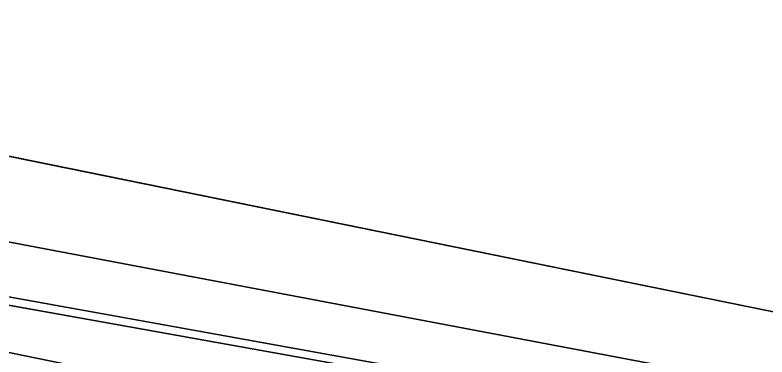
# Model space of a CAD drawing. Header units: metres. Extents: x 503497 to 504361, y 6966567 to 6966857.
# Drawn here: x 504155.618 to 504158.303, y 6966752.542 to 6966753.764 of the extents above; entities that cross this region are included whole.
import ezdxf

# ---------------------------------------------------------------- set-up
doc = ezdxf.new("R2010")
doc.units = ezdxf.units.M

msp = doc.modelspace()

# ---------------------------------------------------------------- linework, layer by layer
at = {"layer": 'SHADOW_APPROVED_20260111T072000'}
for points in [[(504161.9915, 6966748.8559), (504162.3543, 6966751.1815), (504082.3401, 6966767.4788), (504081.9773, 6966765.1532), (504161.9915, 6966748.8559)], [(504162.3543, 6966751.1815), (504177.0609, 6966748.8875), (504097.0467, 6966765.1848), (504082.3401, 6966767.4788), (504162.3543, 6966751.1815)], [(504177.0609, 6966748.8875), (504175.3149, 6966737.6944), (504095.3007, 6966753.9917), (504097.0467, 6966765.1848), (504177.0609, 6966748.8875)]]:
    msp.add_lwpolyline(points, close=True, dxfattribs=at)
at = {"layer": 'SHADOW_APPROVED_20260114T072400'}
for points in [[(504162.3543, 6966751.1815), (504177.0609, 6966748.8875), (504098.3211, 6966763.8012), (504083.6145, 6966766.0952), (504162.3543, 6966751.1815)], [(504177.0609, 6966748.8875), (504175.3149, 6966737.6944), (504096.5751, 6966752.6081), (504098.3211, 6966763.8012), (504177.0609, 6966748.8875)]]:
    msp.add_lwpolyline(points, close=True, dxfattribs=at)
at = {"layer": 'SHADOW_APPROVED_20260122T071500'}
for points in [[(504162.3543, 6966751.1815), (504177.0609, 6966748.8875), (504086.7759, 6966765.0362), (504072.0693, 6966767.3302), (504162.3543, 6966751.1815)], [(504177.0609, 6966748.8875), (504175.3149, 6966737.6944), (504085.0299, 6966753.8431), (504086.7759, 6966765.0362), (504177.0609, 6966748.8875)]]:
    msp.add_lwpolyline(points, close=True, dxfattribs=at)
at = {"layer": 'SHADOW_APPROVED_20261122T065200'}
for points in [[(504162.3543, 6966751.1815), (504177.0609, 6966748.8875), (504089.4029, 6966764.6892), (504074.6963, 6966766.9832), (504162.3543, 6966751.1815)], [(504177.0609, 6966748.8875), (504175.3149, 6966737.6944), (504087.6569, 6966753.4961), (504089.4029, 6966764.6892), (504177.0609, 6966748.8875)]]:
    msp.add_lwpolyline(points, close=True, dxfattribs=at)
at = {"layer": 'SHADOW_COMPARATOR_RL48_20260111T072000'}
for points in [[(504161.9915, 6966748.8559), (504162.3543, 6966751.1815), (504116.727, 6966760.4749), (504116.3642, 6966758.1493), (504161.9915, 6966748.8559)], [(504162.3543, 6966751.1815), (504177.0609, 6966748.8875), (504131.4336, 6966758.1809), (504116.727, 6966760.4749), (504162.3543, 6966751.1815)], [(504177.0609, 6966748.8875), (504175.3149, 6966737.6944), (504129.6876, 6966746.9878), (504131.4336, 6966758.1809), (504177.0609, 6966748.8875)]]:
    msp.add_lwpolyline(points, close=True, dxfattribs=at)
at = {"layer": 'SHADOW_COMPARATOR_RL48_20260114T072400'}
for points in [[(504162.3543, 6966751.1815), (504177.0609, 6966748.8875), (504132.1603, 6966757.3919), (504117.4537, 6966759.6859), (504162.3543, 6966751.1815)], [(504177.0609, 6966748.8875), (504175.3149, 6966737.6944), (504130.4143, 6966746.1988), (504132.1603, 6966757.3919), (504177.0609, 6966748.8875)]]:
    msp.add_lwpolyline(points, close=True, dxfattribs=at)
at = {"layer": 'SHADOW_COMPARATOR_RL48_20260122T071500'}
for points in [[(504162.3543, 6966751.1815), (504177.0609, 6966748.8875), (504125.5768, 6966758.0961), (504110.8702, 6966760.3901), (504162.3543, 6966751.1815)], [(504177.0609, 6966748.8875), (504175.3149, 6966737.6944), (504123.8308, 6966746.903), (504125.5768, 6966758.0961), (504177.0609, 6966748.8875)]]:
    msp.add_lwpolyline(points, close=True, dxfattribs=at)
at = {"layer": 'SHADOW_COMPARATOR_RL48_20261122T065200'}
for points in [[(504162.3543, 6966751.1815), (504177.0609, 6966748.8875), (504127.0748, 6966757.8982), (504112.3682, 6966760.1922), (504162.3543, 6966751.1815)], [(504177.0609, 6966748.8875), (504175.3149, 6966737.6944), (504125.3288, 6966746.7051), (504127.0748, 6966757.8982), (504177.0609, 6966748.8875)]]:
    msp.add_lwpolyline(points, close=True, dxfattribs=at)

doc.saveas('drawing.dxf')
